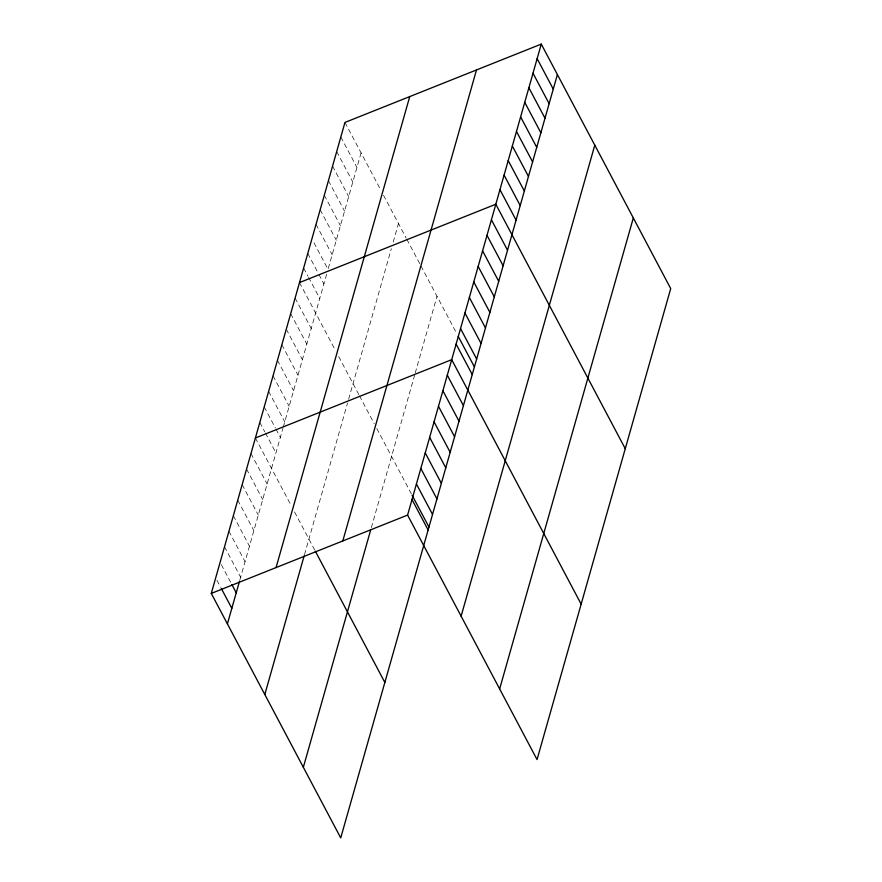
<?xml version="1.0" encoding="UTF-8"?>
<svg xmlns="http://www.w3.org/2000/svg" width="882" height="882" viewBox="0 0 882 882"><rect width="100%" height="100%" fill="white"/><g stroke="black" fill="none" stroke-linecap="round" stroke-linejoin="round"><path stroke-width="0.66" stroke-dasharray="4.41 3.31" d="M239.904 579.838L282.924 428.299M283.287 426.998L326.902 273.321M361.08 152.884L328.027 269.352L313.143 241.238M304.51 554.624L347.519 403.074M348.622 399.193L391.343 248.658M393.218 242.043L398.477 223.521M371.344 527.657L414.849 374.365M415.224 373.042L437.009 296.286M344.961 122.433L381.024 190.556M383.516 195.264L406.183 238.074M406.822 239.287L420.317 264.754M420.957 265.967L456.953 333.958M340.827 136.986L356.956 167.448M336.692 151.55L352.822 182.001M332.558 166.103L348.688 196.565M328.435 180.667L344.553 211.118M324.3 195.22L340.419 225.671M320.166 209.773L336.296 240.235M316.032 224.337L332.161 254.788M307.774 253.454L318.314 273.365M318.931 274.534L323.892 283.905M303.64 268.007L307.983 276.209M308.601 277.378L319.769 298.469M299.505 282.571L335.579 350.694M338.699 356.582L358.809 394.563M359.448 395.775L374.222 423.669M376.79 428.531L411.508 494.085M295.095 298.105L311.225 328.567M290.685 313.65L306.815 344.101M286.275 329.195L302.405 359.647M281.865 344.741L297.995 375.192M277.455 360.275L293.574 390.737M273.045 375.82L289.164 406.282M268.635 391.365L284.754 421.817M264.214 406.911L275.382 427.99M276 429.159L280.344 437.362M259.804 422.445L264.765 431.816M265.394 432.996L275.934 452.907M255.394 437.99L291.468 506.114M294.588 512.001L314.698 549.993M250.984 453.535L267.114 483.986M246.574 469.081L262.704 499.532M242.164 484.615L258.294 515.077M237.754 500.16L253.873 530.622M233.344 515.705L249.463 546.156M228.934 531.251L245.053 561.702M224.524 546.785L240.643 577.247M221.349 564.678L231.271 583.421M216.939 580.213L220.654 587.247"/><path stroke-width="1.32" d="M557.391 74.551L340.728 837.9L211.283 593.421L344.961 122.433L541.272 44.1L670.717 288.579L537.039 759.567L407.594 515.088L541.272 44.1M227.413 623.872L239.54 581.128M276.066 567.567L409.744 96.579M264.809 694.498L304.136 555.914M342.811 540.931L476.489 69.954M303.342 767.274L370.605 530.247M461.121 616.165L594.788 145.188M499.642 688.941L633.32 217.953M299.505 282.571L495.816 204.238L625.261 448.718M255.394 437.99L451.705 359.658L581.15 604.148M211.283 593.421L407.594 515.088M537.138 58.653L553.257 89.115M533.004 73.217L549.133 103.668M528.869 87.77L544.999 118.232M524.746 102.334L540.864 132.785M520.612 116.887L536.73 147.349M516.477 131.451L532.607 161.902M512.343 146.004L528.472 176.455M508.208 160.557L524.338 191.019M504.085 175.121L520.204 205.572M499.951 189.674L516.08 220.136M491.406 219.772L507.536 250.234M486.996 235.318L503.126 265.78M482.586 250.863L498.716 281.314M478.176 266.408L494.295 296.859M473.766 281.942L489.885 312.404M469.356 297.488L485.475 327.95M464.935 313.033L481.065 343.484M460.525 328.578L476.655 359.029M458.199 336.307L474.406 366.912M456.115 344.123L472.245 374.574M447.295 375.203L463.425 405.654M442.885 390.748L459.015 421.199M438.475 406.293L454.594 436.744M434.065 421.828L450.184 452.29M429.655 437.373L445.774 467.824M425.245 452.918L441.364 483.369M420.824 468.463L436.954 498.914M416.414 483.998L432.544 514.46M412.126 495.265L428.961 527.05M412.004 499.543L428.134 529.994M315.337 551.206L384.85 682.47M231.889 584.59L236.233 592.792M221.283 588.415L231.823 608.326"/></g></svg>
